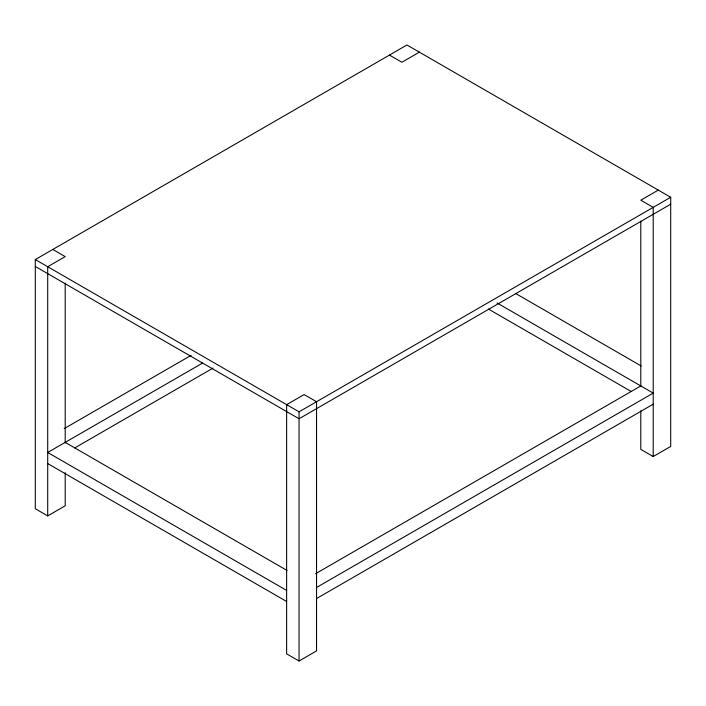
<?xml version="1.0" encoding="UTF-8"?>
<svg xmlns="http://www.w3.org/2000/svg" width="706" height="706" viewBox="0 0 706 706"><rect width="100%" height="100%" fill="white"/><g stroke="black" fill="none" stroke-linecap="round" stroke-linejoin="round"><path stroke-width="1.06" d="M65.199 472.729L65.199 505.805L47.708 515.901L35.3 508.735L35.3 259.561L406.947 44.99L670.7 197.265L670.7 446.439L653.209 456.544L640.801 449.378L640.801 410.786M419.364 52.156L401.873 62.252L389.456 55.086M64.237 428.604L191.079 355.365M202.543 363.087L47.708 452.475L286.636 590.419M74.739 447.939L213.027 368.1M658.292 190.099L640.801 200.195L653.209 207.361L653.209 456.544M35.3 259.561L299.053 411.827L670.7 197.265M670.7 204.184L299.053 418.755L35.3 266.48M315.573 573.713L640.801 385.944M316.544 587.489L653.209 393.11L497.059 302.962M316.544 598.556L653.209 404.185M299.053 661.01L316.544 650.914L316.544 401.732L304.127 394.566L286.636 404.662L286.636 653.844L299.053 661.01L299.053 411.827M515.504 293.414L641.154 365.955M488.49 309.087L631.279 391.521M52.791 249.456L65.199 256.622L47.708 266.727L47.708 515.901M65.199 442.38L286.998 570.43M47.708 463.551L286.636 601.494M640.801 221.146L640.801 386.526M65.199 283.088L65.199 442.962"/></g></svg>
